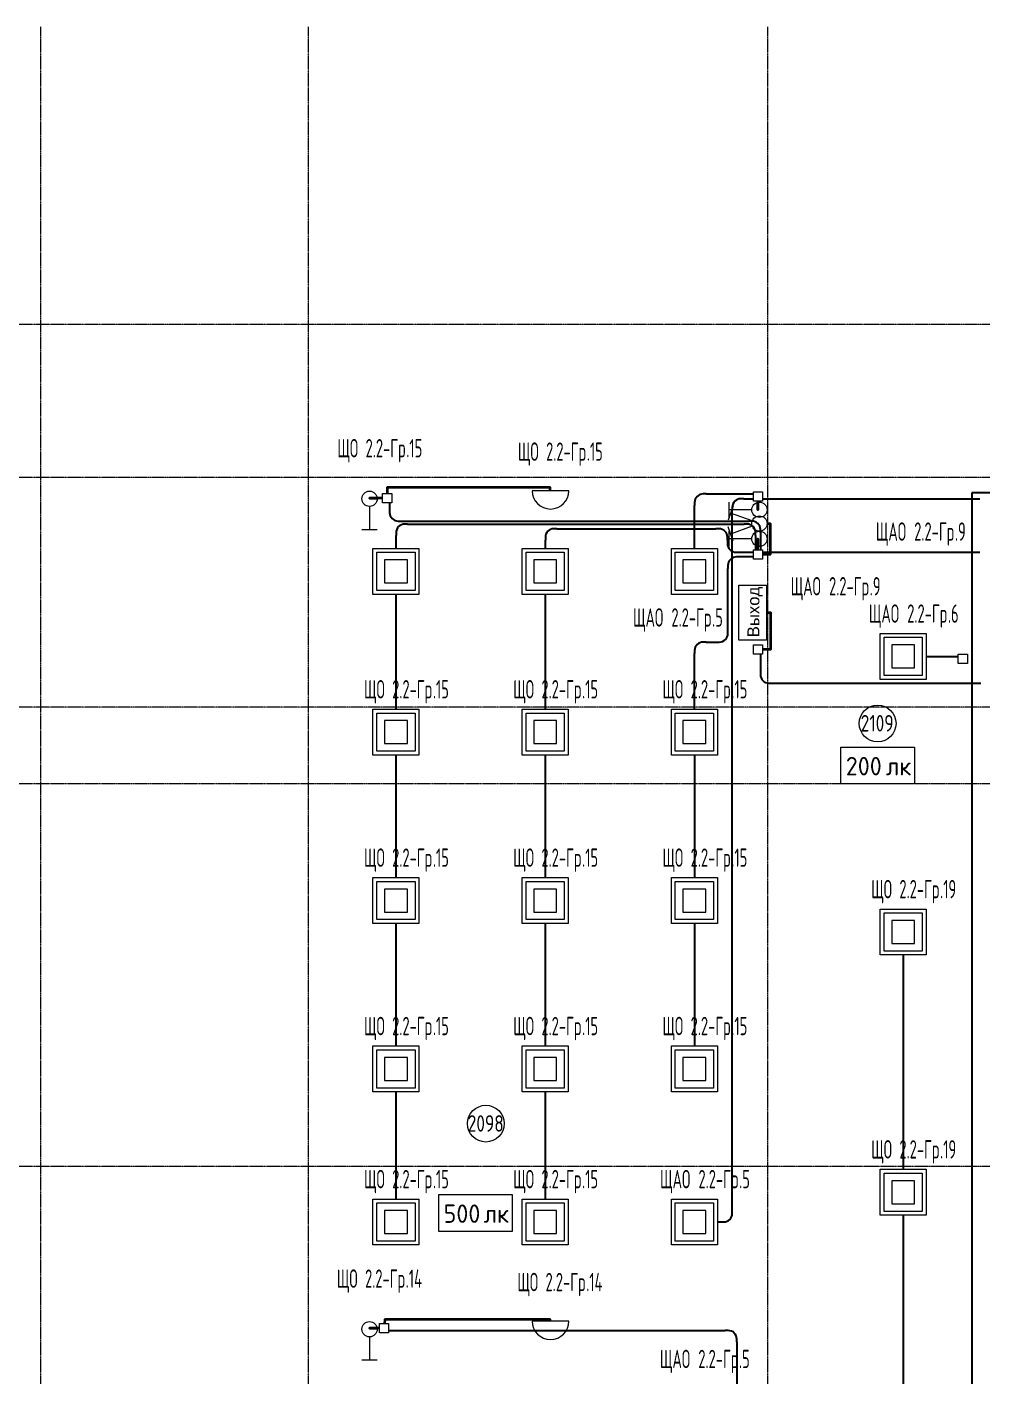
# Model space of a CAD drawing. Header units: millimetres. Extents: x -4730 to 98194, y -4296 to 93388.
# Drawn here: x 35324 to 47803, y 75762 to 93388 of the extents above; entities that cross this region are included whole.
import ezdxf

# ---------------------------------------------------------------- set-up
doc = ezdxf.new("R2010")
doc.units = ezdxf.units.MM
doc.linetypes.add('Линия сетки', pattern=[22.225, 12.7, -3.175, 3.175, -3.175])
for name, color, linetype, lineweight, true_color in [('Кабельные лотки', 5, 'Continuous', 25, 0x0000ff), ('Короба', 7, 'Continuous', 25, 0x008000), ('Соединительные детали коробов', 7, 'Continuous', 25, 0x008000), ('Типовые аннотации', 5, 'Continuous', 18, 0x0000ff)]:
    doc.layers.add(name, color=color, linetype=linetype, lineweight=lineweight, true_color=true_color)
for name, color, linetype, lineweight in [('Марки помещений', 7, 'Continuous', 9), ('Марки силовых электроприборов', 7, 'Continuous', 9), ('Оси', 7, 'Continuous', 9), ('Провода', 7, 'Continuous', 35)]:
    doc.layers.add(name, color=color, linetype=linetype, lineweight=lineweight)
doc.styles.add('Arial', font='arial.ttf', dxfattribs={"height": 156})
doc.styles.add('GOST Common', font='GOST_Common.ttf', dxfattribs={"width": 0.6, "height": 240})
doc.styles.add('GOST Common_2', font='GOST_Common.ttf', dxfattribs={"height": 240})
doc.styles.add('GOST Common_4', font='GOST_Common.ttf', dxfattribs={"width": 0.8, "height": 216})

# ---------------------------------------------------------------- blocks, each defined once
blk = doc.blocks.new('M_Короб_ отвод - Плоский торец - ПВХ - Стандартная-2386742-2-й этаж')
at = {"layer": 'Соединительные детали коробов'}
for p, q in [((0, 111.95), (0, 150.05)), ((-150.05, 0), (-111.95, 0))]:
    blk.add_line(p, q, dxfattribs=at)
blk.add_arc((-111.95, 111.95), 111.95, 270, 0, dxfattribs=at)
blk = doc.blocks.new('ADSK_Марка_Помещение_1_ГОСТ21-501-2011 - Номер-85995-2-й этаж')
at = {"layer": 'Марки помещений'}
blk.add_circle((0, 0), 2, dxfattribs=at)
blk = doc.blocks.new('Морка помещения_освещённость_ - Морка помещения_освещённость_-1484368-2-й этаж')
at = {"layer": 'Марки помещений', "color": 190, "true_color": 0x8000ff}
for p, q in [((-4, 0), (-4, 4)), ((-4, 4), (4, 4)), ((4, 4), (4, 0)), ((4, 0), (-4, 0))]:
    blk.add_line(p, q, dxfattribs=at)

msp = doc.modelspace()

# ---------------------------------------------------------------- linework, layer by layer
at = {"layer": 'Кабельные лотки'}
for p, q in [((47970, 87303.1437), (47670, 87303.1437)), ((47670, 87303.1437), (47670, 43998.1437))]:
    msp.add_line(p, q, dxfattribs=at)
at = {"layer": 'Короба'}
for p, q in [((44197.314, 87286.5073), (44815.3693, 87286.5073)), ((40062.692, 87172.5344), (40062.692, 87082.5844)), ((44047.264, 86572.5449), (44047.264, 87136.4573)), ((44539.764, 77925.0949), (44539.764, 87073.4573)), ((44689.814, 87223.5073), (44815.3693, 87223.5073)), ((44935.3693, 87223.5073), (47775.3693, 87223.5073)), ((40212.742, 86932.5344), (44756.8193, 86932.5344)), ((40147.264, 86572.5449), (40147.264, 86742.4949)), ((40297.314, 86892.5449), (44693.8193, 86892.5449)), ((42247.314, 86832.5449), (44327.214, 86832.5449)), ((44843.8693, 86742.4949), (44843.8693, 86555.0073)), ((44906.8693, 86782.4844), (44906.8693, 86555.0073)), ((42097.264, 86572.5449), (42097.264, 86682.4949)), ((44477.264, 86682.4949), (44477.264, 86676.5573)), ((44627.314, 86526.5073), (44815.3693, 86526.5073)), ((44815.3693, 86463.5073), (44632.314, 86463.5073)), ((44935.3693, 86526.5073), (47775.3693, 86526.5073)), ((44482.264, 85502.5949), (44482.264, 86313.4573)), ((40147.264, 84472.5449), (40147.264, 85977.5449)), ((42097.264, 84472.5449), (42097.264, 85977.5449)), ((44197.314, 85352.5449), (44332.214, 85352.5449)), ((44047.264, 84472.5449), (44047.264, 85202.4949)), ((44906.8693, 85195.0073), (44906.8693, 84965.0573)), ((47072.7025, 85163.9553), (47493.0324, 85163.9553)), ((45056.9193, 84815.0073), (47786.8693, 84815.0073)), ((40147.264, 82272.5449), (40147.264, 83877.5449)), ((42097.264, 82272.5449), (42097.264, 83877.5449)), ((44047.264, 83877.5449), (44047.264, 82272.5449)), ((40147.264, 80072.5449), (40147.264, 81677.5449)), ((42097.264, 80072.5449), (42097.264, 81677.5449)), ((44047.264, 81677.5449), (44047.264, 80072.5449)), ((46775.2025, 78461.4553), (46775.2025, 81266.4553)), ((40147.264, 78072.5449), (40147.264, 79477.5449)), ((42097.264, 78072.5449), (42097.264, 79477.5449)), ((44344.764, 77775.0449), (44389.714, 77775.0449)), ((46775.2025, 75161.4553), (46775.2025, 77866.4553)), ((40048.7742, 76357.14), (44448.7242, 76357.14)), ((44598.7742, 76207.09), (44598.7742, 69327.19))]:
    msp.add_line(p, q, dxfattribs=at)
at = {"layer": 'Оси', "linetype": 'Линия сетки'}
for p, q in [((35500, 93388.3703), (35500, -3096.3487)), ((39000, 93388.3703), (39000, -3096.3487)), ((45000, 93388.3703), (45000, -3096.3487)), ((98194.2682, 89500), (-3530.0173, 89500)), ((98194.2682, 87500), (-3530.0173, 87500)), ((98194.2682, 84500), (-3530.0173, 84500)), ((98194.2682, 83500), (-3530.0173, 83500)), ((98194.2682, 78500), (-3530.0173, 78500))]:
    msp.add_line(p, q, dxfattribs=at)
at = {"layer": 'Провода', "flags": 128}
for points in [[(42160.0886, 87330), (42158.4515, 87370), (40031.1871, 87370), (40031.1899, 87292.5344)], [(39971.192, 87232.5349), (39800, 87232.5365), (39899.6649, 87232.5365)], [(44875.3676, 87195.0073), (44875.3644, 87080), (44875.3644, 87178.1799)], [(44994.3567, 86900), (45035, 86900), (45035, 86495.0094), (44935.3693, 86495.0081)], [(44875.3679, 86555.0073), (44875.3644, 86700), (44875.3644, 86601.8201)], [(44986.7452, 85738.8543), (45040, 85740), (45040, 85255.0094), (44935.3693, 85255.008)], [(42159.387, 76480), (42158.4515, 76500), (39998.4515, 76500), (39993.9883, 76448.64)], [(39928.7742, 76388.6407), (39800, 76388.6421), (39898.9744, 76388.6421)]]:
    msp.add_lwpolyline(points, dxfattribs=at)
at = {"layer": 'Типовые аннотации', "color": 16, "true_color": 0x800000}
for p, q in [((39971.192, 87292.5344), (40091.192, 87292.5344)), ((39971.192, 87172.5344), (39971.192, 87292.5344)), ((40091.192, 87292.5344), (40091.192, 87172.5344)), ((40091.192, 87172.5344), (39971.192, 87172.5344))]:
    msp.add_line(p, q, dxfattribs=at)
at = {"layer": 'Типовые аннотации'}
for p, q in [((42405, 87330), (41925, 87330)), ((39800, 87124.3567), (39800, 86824.3567)), ((44552.6816, 87130.7773), (44484.2776, 86942.8388)), ((44800.3874, 86934.202), (44518.4796, 87036.8081)), ((39700, 86824.3567), (39900, 86824.3567)), ((44552.6816, 86669.2227), (44484.2776, 86857.1612)), ((44494.3567, 86800), (44494.3567, 86600)), ((44800.3874, 86865.798), (44518.4796, 86763.1919)), ((39845, 86575.0449), (40445, 86575.0449)), ((39845, 85975.0449), (39845, 86575.0449)), ((40445, 86575.0449), (40445, 85975.0449)), ((41795, 86575.0449), (42395, 86575.0449)), ((41795, 85975.0449), (41795, 86575.0449)), ((42395, 86575.0449), (42395, 85975.0449)), ((44794.3567, 86700), (44494.3567, 86700)), ((39895, 86525.0449), (40395, 86525.0449)), ((39895, 86025.0449), (39895, 86525.0449)), ((39995, 86425.0449), (39995, 86125.0449)), ((40295, 86425.0449), (39995, 86425.0449)), ((40295, 86125.0449), (40295, 86425.0449)), ((40395, 86525.0449), (40395, 86025.0449)), ((41845, 86525.0449), (42345, 86525.0449)), ((41845, 86025.0449), (41845, 86525.0449)), ((41945, 86425.0449), (41945, 86125.0449)), ((42245, 86425.0449), (41945, 86425.0449)), ((42245, 86125.0449), (42245, 86425.0449)), ((42345, 86525.0449), (42345, 86025.0449)), ((40395, 86025.0449), (39895, 86025.0449)), ((39995, 86125.0449), (40295, 86125.0449)), ((42345, 86025.0449), (41845, 86025.0449)), ((41945, 86125.0449), (42245, 86125.0449)), ((40445, 85975.0449), (39845, 85975.0449)), ((42395, 85975.0449), (41795, 85975.0449)), ((39845, 84475.0449), (40445, 84475.0449)), ((39845, 83875.0449), (39845, 84475.0449)), ((40445, 84475.0449), (40445, 83875.0449)), ((41795, 84475.0449), (42395, 84475.0449)), ((41795, 83875.0449), (41795, 84475.0449)), ((42395, 84475.0449), (42395, 83875.0449)), ((43745, 84475.0449), (44345, 84475.0449)), ((43745, 83875.0449), (43745, 84475.0449)), ((44345, 84475.0449), (44345, 83875.0449)), ((39895, 84425.0449), (40395, 84425.0449)), ((39895, 83925.0449), (39895, 84425.0449)), ((39995, 84325.0449), (39995, 84025.0449)), ((40295, 84325.0449), (39995, 84325.0449)), ((40295, 84025.0449), (40295, 84325.0449)), ((40395, 84425.0449), (40395, 83925.0449)), ((41845, 84425.0449), (42345, 84425.0449)), ((41845, 83925.0449), (41845, 84425.0449)), ((41945, 84325.0449), (41945, 84025.0449)), ((42245, 84325.0449), (41945, 84325.0449)), ((42245, 84025.0449), (42245, 84325.0449)), ((42345, 84425.0449), (42345, 83925.0449)), ((43795, 84425.0449), (44295, 84425.0449)), ((43795, 83925.0449), (43795, 84425.0449)), ((43895, 84325.0449), (43895, 84025.0449)), ((44195, 84325.0449), (43895, 84325.0449)), ((44195, 84025.0449), (44195, 84325.0449)), ((44295, 84425.0449), (44295, 83925.0449)), ((40395, 83925.0449), (39895, 83925.0449)), ((39995, 84025.0449), (40295, 84025.0449)), ((42345, 83925.0449), (41845, 83925.0449)), ((41945, 84025.0449), (42245, 84025.0449)), ((44295, 83925.0449), (43795, 83925.0449)), ((43895, 84025.0449), (44195, 84025.0449)), ((40445, 83875.0449), (39845, 83875.0449)), ((42395, 83875.0449), (41795, 83875.0449)), ((44345, 83875.0449), (43745, 83875.0449)), ((39845, 82275.0449), (40445, 82275.0449)), ((39845, 81675.0449), (39845, 82275.0449)), ((39895, 82225.0449), (40395, 82225.0449)), ((39895, 81725.0449), (39895, 82225.0449)), ((40395, 82225.0449), (40395, 81725.0449)), ((40445, 82275.0449), (40445, 81675.0449)), ((41795, 82275.0449), (42395, 82275.0449)), ((41795, 81675.0449), (41795, 82275.0449)), ((41845, 82225.0449), (42345, 82225.0449)), ((41845, 81725.0449), (41845, 82225.0449)), ((42345, 82225.0449), (42345, 81725.0449)), ((42395, 82275.0449), (42395, 81675.0449)), ((43745, 82275.0449), (44345, 82275.0449)), ((43745, 81675.0449), (43745, 82275.0449)), ((43795, 82225.0449), (44295, 82225.0449)), ((43795, 81725.0449), (43795, 82225.0449)), ((44295, 82225.0449), (44295, 81725.0449)), ((44345, 82275.0449), (44345, 81675.0449)), ((39995, 82125.0449), (39995, 81825.0449)), ((40295, 82125.0449), (39995, 82125.0449)), ((40295, 81825.0449), (40295, 82125.0449)), ((41945, 82125.0449), (41945, 81825.0449)), ((42245, 82125.0449), (41945, 82125.0449)), ((42245, 81825.0449), (42245, 82125.0449)), ((43895, 82125.0449), (43895, 81825.0449)), ((44195, 82125.0449), (43895, 82125.0449)), ((44195, 81825.0449), (44195, 82125.0449)), ((39995, 81825.0449), (40295, 81825.0449)), ((41945, 81825.0449), (42245, 81825.0449)), ((43895, 81825.0449), (44195, 81825.0449)), ((46472.9385, 81863.9553), (47072.9385, 81863.9553)), ((46472.9385, 81263.9553), (46472.9385, 81863.9553)), ((46522.9385, 81813.9553), (47022.9385, 81813.9553)), ((46522.9385, 81313.9553), (46522.9385, 81813.9553)), ((47022.9385, 81813.9553), (47022.9385, 81313.9553)), ((47072.9385, 81863.9553), (47072.9385, 81263.9553)), ((40445, 81675.0449), (39845, 81675.0449)), ((40395, 81725.0449), (39895, 81725.0449)), ((42395, 81675.0449), (41795, 81675.0449)), ((42345, 81725.0449), (41845, 81725.0449)), ((44345, 81675.0449), (43745, 81675.0449)), ((44295, 81725.0449), (43795, 81725.0449)), ((46622.9385, 81713.9553), (46622.9385, 81413.9553)), ((46922.9385, 81713.9553), (46622.9385, 81713.9553)), ((46922.9385, 81413.9553), (46922.9385, 81713.9553)), ((47072.9385, 81263.9553), (46472.9385, 81263.9553)), ((47022.9385, 81313.9553), (46522.9385, 81313.9553)), ((46622.9385, 81413.9553), (46922.9385, 81413.9553)), ((39845, 80075.0449), (40445, 80075.0449)), ((39845, 79475.0449), (39845, 80075.0449)), ((39895, 80025.0449), (40395, 80025.0449)), ((39895, 79525.0449), (39895, 80025.0449)), ((40395, 80025.0449), (40395, 79525.0449)), ((40445, 80075.0449), (40445, 79475.0449)), ((41795, 80075.0449), (42395, 80075.0449)), ((41795, 79475.0449), (41795, 80075.0449)), ((41845, 80025.0449), (42345, 80025.0449)), ((41845, 79525.0449), (41845, 80025.0449)), ((42345, 80025.0449), (42345, 79525.0449)), ((42395, 80075.0449), (42395, 79475.0449)), ((43745, 80075.0449), (44345, 80075.0449)), ((43745, 79475.0449), (43745, 80075.0449)), ((43795, 80025.0449), (44295, 80025.0449)), ((43795, 79525.0449), (43795, 80025.0449)), ((44295, 80025.0449), (44295, 79525.0449)), ((44345, 80075.0449), (44345, 79475.0449)), ((39995, 79925.0449), (39995, 79625.0449)), ((40295, 79925.0449), (39995, 79925.0449)), ((40295, 79625.0449), (40295, 79925.0449)), ((41945, 79925.0449), (41945, 79625.0449)), ((42245, 79925.0449), (41945, 79925.0449)), ((42245, 79625.0449), (42245, 79925.0449)), ((43895, 79925.0449), (43895, 79625.0449)), ((44195, 79925.0449), (43895, 79925.0449)), ((44195, 79625.0449), (44195, 79925.0449)), ((40395, 79525.0449), (39895, 79525.0449)), ((39995, 79625.0449), (40295, 79625.0449)), ((42345, 79525.0449), (41845, 79525.0449)), ((41945, 79625.0449), (42245, 79625.0449)), ((44295, 79525.0449), (43795, 79525.0449)), ((43895, 79625.0449), (44195, 79625.0449)), ((40445, 79475.0449), (39845, 79475.0449)), ((42395, 79475.0449), (41795, 79475.0449)), ((44345, 79475.0449), (43745, 79475.0449)), ((46472.9385, 78463.9553), (47072.9385, 78463.9553)), ((46472.9385, 77863.9553), (46472.9385, 78463.9553)), ((47072.9385, 78463.9553), (47072.9385, 77863.9553)), ((46522.9385, 78413.9553), (47022.9385, 78413.9553)), ((46522.9385, 77913.9553), (46522.9385, 78413.9553)), ((46622.9385, 78313.9553), (46622.9385, 78013.9553)), ((46922.9385, 78313.9553), (46622.9385, 78313.9553)), ((46922.9385, 78013.9553), (46922.9385, 78313.9553)), ((47022.9385, 78413.9553), (47022.9385, 77913.9553)), ((39845, 78075.0449), (40445, 78075.0449)), ((39845, 77475.0449), (39845, 78075.0449)), ((39895, 78025.0449), (40395, 78025.0449)), ((39895, 77525.0449), (39895, 78025.0449)), ((39995, 77925.0449), (39995, 77625.0449)), ((40295, 77925.0449), (39995, 77925.0449)), ((40295, 77625.0449), (40295, 77925.0449)), ((40395, 78025.0449), (40395, 77525.0449)), ((40445, 78075.0449), (40445, 77475.0449)), ((41795, 78075.0449), (42395, 78075.0449)), ((41795, 77475.0449), (41795, 78075.0449)), ((41845, 78025.0449), (42345, 78025.0449)), ((41845, 77525.0449), (41845, 78025.0449)), ((41945, 77925.0449), (41945, 77625.0449)), ((42245, 77925.0449), (41945, 77925.0449)), ((42245, 77625.0449), (42245, 77925.0449)), ((42345, 78025.0449), (42345, 77525.0449)), ((42395, 78075.0449), (42395, 77475.0449)), ((47022.9385, 77913.9553), (46522.9385, 77913.9553)), ((46622.9385, 78013.9553), (46922.9385, 78013.9553)), ((47072.9385, 77863.9553), (46472.9385, 77863.9553)), ((39995, 77625.0449), (40295, 77625.0449)), ((41945, 77625.0449), (42245, 77625.0449)), ((40445, 77475.0449), (39845, 77475.0449)), ((40395, 77525.0449), (39895, 77525.0449)), ((42395, 77475.0449), (41795, 77475.0449)), ((42345, 77525.0449), (41845, 77525.0449)), ((42405, 76480), (41925, 76480)), ((39800, 76274.3567), (39800, 75974.3567)), ((39700, 75974.3567), (39900, 75974.3567))]:
    msp.add_line(p, q, dxfattribs=at)
at = {"layer": 'Типовые аннотации', "color": 1, "true_color": 0xff0000}
for p, q in [((44815.3693, 87315.0073), (44935.3693, 87315.0073)), ((44815.3693, 87195.0073), (44815.3693, 87315.0073)), ((44935.3693, 87315.0073), (44935.3693, 87195.0073)), ((44494.3567, 87180), (44494.3567, 86980)), ((44794.3567, 87080), (44494.3567, 87080)), ((44935.3693, 87195.0073), (44815.3693, 87195.0073)), ((43745, 86575.0449), (44345, 86575.0449)), ((43745, 85975.0449), (43745, 86575.0449)), ((44345, 86575.0449), (44345, 85975.0449)), ((43795, 86525.0449), (44295, 86525.0449)), ((43795, 86025.0449), (43795, 86525.0449)), ((43895, 86425.0449), (43895, 86125.0449)), ((44195, 86425.0449), (43895, 86425.0449)), ((44195, 86125.0449), (44195, 86425.0449)), ((44295, 86525.0449), (44295, 86025.0449)), ((44295, 86025.0449), (43795, 86025.0449)), ((43895, 86125.0449), (44195, 86125.0449)), ((44345, 85975.0449), (43745, 85975.0449)), ((44815.3693, 85315.0073), (44935.3693, 85315.0073)), ((44815.3693, 85195.0073), (44815.3693, 85315.0073)), ((44935.3693, 85315.0073), (44935.3693, 85195.0073)), ((46472.9385, 85463.9553), (47072.9385, 85463.9553)), ((46472.9385, 84863.9553), (46472.9385, 85463.9553)), ((46522.9385, 85413.9553), (47022.9385, 85413.9553)), ((46522.9385, 84913.9553), (46522.9385, 85413.9553)), ((46622.9385, 85313.9553), (46622.9385, 85013.9553)), ((46922.9385, 85313.9553), (46622.9385, 85313.9553)), ((46922.9385, 85013.9553), (46922.9385, 85313.9553)), ((47022.9385, 85413.9553), (47022.9385, 84913.9553)), ((47072.9385, 85463.9553), (47072.9385, 84863.9553)), ((44935.3693, 85195.0073), (44815.3693, 85195.0073)), ((47493.0324, 85192.4553), (47613.0324, 85192.4553)), ((47493.0324, 85072.4553), (47493.0324, 85192.4553)), ((47613.0324, 85192.4553), (47613.0324, 85072.4553)), ((46622.9385, 85013.9553), (46922.9385, 85013.9553)), ((47613.0324, 85072.4553), (47493.0324, 85072.4553)), ((47072.9385, 84863.9553), (46472.9385, 84863.9553)), ((47022.9385, 84913.9553), (46522.9385, 84913.9553)), ((43745, 78075.0449), (44345, 78075.0449)), ((43745, 77475.0449), (43745, 78075.0449)), ((43795, 78025.0449), (44295, 78025.0449)), ((43795, 77525.0449), (43795, 78025.0449)), ((43895, 77925.0449), (43895, 77625.0449)), ((44195, 77925.0449), (43895, 77925.0449)), ((44195, 77625.0449), (44195, 77925.0449)), ((44295, 78025.0449), (44295, 77525.0449)), ((44345, 78075.0449), (44345, 77475.0449)), ((43895, 77625.0449), (44195, 77625.0449)), ((44345, 77475.0449), (43745, 77475.0449)), ((44295, 77525.0449), (43795, 77525.0449))]:
    msp.add_line(p, q, dxfattribs=at)
at = {"layer": 'Типовые аннотации', "color": 7}
for p, q in [((44815.3693, 86555.0073), (44935.3693, 86555.0073)), ((44815.3693, 86435.0073), (44815.3693, 86555.0073)), ((44935.3693, 86555.0073), (44935.3693, 86435.0073)), ((44935.3693, 86435.0073), (44815.3693, 86435.0073)), ((39928.7742, 76448.64), (40048.7742, 76448.64)), ((39928.7742, 76328.64), (39928.7742, 76448.64)), ((40048.7742, 76328.64), (39928.7742, 76328.64)), ((40048.7742, 76448.64), (40048.7742, 76328.64))]:
    msp.add_line(p, q, dxfattribs=at)
at = {"layer": 'Типовые аннотации', "color": 96, "true_color": 0x008000}
for p, q in [((44626.7452, 86094.9821), (44986.7452, 86094.9821)), ((44626.7452, 85374.9821), (44626.7452, 86094.9821)), ((44986.7452, 86094.9821), (44986.7452, 85374.9821)), ((44986.7452, 85374.9821), (44626.7452, 85374.9821))]:
    msp.add_line(p, q, dxfattribs=at)
at = {"layer": 'Типовые аннотации'}
for centre in [(39800, 87224.3567), (44894.3567, 86900), (44894.3567, 86700), (39800, 76374.3567)]:
    msp.add_circle(centre, 100, dxfattribs=at)
at = {"layer": 'Типовые аннотации', "color": 1, "true_color": 0xff0000}
msp.add_circle((44894.3567, 87080), 100, dxfattribs=at)
at = {"layer": 'Типовые аннотации'}
for centre in [(42165, 87330), (42165, 76480)]:
    msp.add_arc(centre, 240, 180, 0, dxfattribs=at)

# ---------------------------------------------------------------- block references
at = {"layer": 'Марки помещений', "xscale": 120, "yscale": 120, "zscale": 120}
for p in [(46439.5413, 84288.3211), (41319.7518, 79059.7387)]:
    msp.add_blockref('ADSK_Марка_Помещение_1_ГОСТ21-501-2011 - Номер-85995-2-й этаж', p, dxfattribs=at)
at = {"layer": 'Марки помещений', "color": 190, "true_color": 0x8000ff, "xscale": 120, "yscale": 120, "zscale": 120}
for p in [(46439.5413, 83498.9229), (41183.5142, 77652.0995)]:
    msp.add_blockref('Морка помещения_освещённость_ - Морка помещения_освещённость_-1484368-2-й этаж', p, dxfattribs=at)
at = {"layer": 'Соединительные детали коробов'}
for p, rotation in [((44047.264, 87286.5073), 180), ((40062.692, 86932.5344), 270), ((44539.764, 87223.5073), 180), ((44906.8693, 86932.5344), 90), ((40147.264, 86892.5449), 180), ((42097.264, 86832.5449), 180), ((44477.264, 86832.5449), 90), ((44843.8693, 86892.5449), 90), ((44477.264, 86526.5073), 270), ((44482.264, 86463.5073), 180), ((44047.264, 85352.5449), 180), ((44906.8693, 84815.0073), 270), ((44598.7742, 76357.14), 90)]:
    msp.add_blockref('M_Короб_ отвод - Плоский торец - ПВХ - Стандартная-2386742-2-й этаж', p, dxfattribs=dict(at, rotation=rotation))
for p in [(44482.264, 85352.5449), (44539.764, 77775.0449)]:
    msp.add_blockref('M_Короб_ отвод - Плоский торец - ПВХ - Стандартная-2386742-2-й этаж', p, dxfattribs=at)

# ---------------------------------------------------------------- texts
at = {"layer": 'Марки помещений', "char_height": 216, "attachment_point": 1, "style": 'GOST Common_4'}
for s, insert, width in [('2109', (46218.4253, 84399.1083), 546.4302), ('2098', (41082.7959, 79170.5259), 584.9112)]:
    msp.add_mtext(s, dxfattribs=dict(at, insert=insert, width=width))
at = {"layer": 'Марки помещений', "color": 190, "true_color": 0x8000ff, "char_height": 240, "attachment_point": 1, "style": 'GOST Common_2'}
for s, insert, width in [('200', (46023.4574, 83850.6349), 634.9365), ('лк', (46547.3324, 83850.6349), 413.67075), ('500', (40767.4303, 78003.8114), 634.9365), ('лк', (41291.3053, 78003.8114), 413.67075)]:
    msp.add_mtext(s, dxfattribs=dict(at, insert=insert, width=width))
at = {"layer": 'Марки силовых электроприборов', "char_height": 240, "attachment_point": 1, "style": 'GOST Common'}
for s, insert, width in [('ЩО', (39380.1414, 88004.6824), 340.55685), (' 2.2-', (39661.1289, 88004.6824), 496.4049), ('Гр', (40070.7039, 88004.6824), 253.9746), ('.15', (40280.2539, 88004.6824), 265.5189), ('ЩО', (41738.5928, 87960.1824), 340.55685), (' 2.2-', (42019.5803, 87960.1824), 496.4049), ('Гр', (42429.1553, 87960.1824), 253.9746), ('.15', (42638.7053, 87960.1824), 265.5189), ('ЩАО', (46415.5452, 86915.7377), 502.17705), (' 2.2-', (46829.8827, 86915.7377), 496.4049), ('Гр', (47239.4577, 86915.7377), 253.9746), ('.9', (47449.0077, 86915.7377), 178.93665), ('ЩАО', (45302.7552, 86201.4029), 502.17705), (' 2.2-', (45717.0927, 86201.4029), 496.4049), ('Гр', (46126.6677, 86201.4029), 253.9746), ('.9', (46336.2177, 86201.4029), 178.93665), ('ЩАО', (46324.3838, 85844.1377), 502.17705), (' 2.2-', (46738.7213, 85844.1377), 496.4049), ('Гр', (47148.2963, 85844.1377), 253.9746), ('.6', (47357.8463, 85844.1377), 178.93665), ('ЩАО', (43242.8453, 85793.3686), 502.17705), (' 2.2-', (43657.1828, 85793.3686), 496.4049), ('Гр', (44066.7578, 85793.3686), 253.9746), ('.5', (44276.3078, 85793.3686), 178.93665), ('ЩО', (39727.4053, 84855.2273), 340.55685), (' 2.2-', (40008.3928, 84855.2273), 496.4049), ('Гр', (40417.9678, 84855.2273), 253.9746), ('.15', (40627.5178, 84855.2273), 265.5189), ('ЩО', (41677.4053, 84855.2273), 340.55685), (' 2.2-', (41958.3928, 84855.2273), 496.4049), ('Гр', (42367.9678, 84855.2273), 253.9746), ('.15', (42577.5178, 84855.2273), 265.5189), ('ЩО', (43627.4053, 84855.2273), 340.55685), (' 2.2-', (43908.3928, 84855.2273), 496.4049), ('Гр', (44317.9678, 84855.2273), 253.9746), ('.15', (44527.5178, 84855.2273), 265.5189), ('ЩО', (39727.4053, 82655.2273), 340.55685), (' 2.2-', (40008.3928, 82655.2273), 496.4049), ('Гр', (40417.9678, 82655.2273), 253.9746), ('.15', (40627.5178, 82655.2273), 265.5189), ('ЩО', (41677.4053, 82655.2273), 340.55685), (' 2.2-', (41958.3928, 82655.2273), 496.4049), ('Гр', (42367.9678, 82655.2273), 253.9746), ('.15', (42577.5178, 82655.2273), 265.5189), ('ЩО', (43627.4053, 82655.2273), 340.55685), (' 2.2-', (43908.3928, 82655.2273), 496.4049), ('Гр', (44317.9678, 82655.2273), 253.9746), ('.15', (44527.5178, 82655.2273), 265.5189), ('ЩО', (46355.3438, 82244.1377), 340.55685), (' 2.2-', (46636.3313, 82244.1377), 496.4049), ('Гр', (47045.9063, 82244.1377), 253.9746), ('.19', (47255.4563, 82244.1377), 265.5189), ('ЩО', (39727.4053, 80455.2273), 340.55685), (' 2.2-', (40008.3928, 80455.2273), 496.4049), ('Гр', (40417.9678, 80455.2273), 253.9746), ('.15', (40627.5178, 80455.2273), 265.5189), ('ЩО', (41677.4053, 80455.2273), 340.55685), (' 2.2-', (41958.3928, 80455.2273), 496.4049), ('Гр', (42367.9678, 80455.2273), 253.9746), ('.15', (42577.5178, 80455.2273), 265.5189), ('ЩО', (43627.4053, 80455.2273), 340.55685), (' 2.2-', (43908.3928, 80455.2273), 496.4049), ('Гр', (44317.9678, 80455.2273), 253.9746), ('.15', (44527.5178, 80455.2273), 265.5189), ('ЩО', (46355.3438, 78844.1377), 340.55685), (' 2.2-', (46636.3313, 78844.1377), 496.4049), ('Гр', (47045.9063, 78844.1377), 253.9746), ('.19', (47255.4563, 78844.1377), 265.5189), ('ЩО', (39727.4053, 78455.2273), 340.55685), (' 2.2-', (40008.3928, 78455.2273), 496.4049), ('Гр', (40417.9678, 78455.2273), 253.9746), ('.15', (40627.5178, 78455.2273), 265.5189), ('ЩО', (41677.4053, 78455.2273), 340.55685), (' 2.2-', (41958.3928, 78455.2273), 496.4049), ('Гр', (42367.9678, 78455.2273), 253.9746), ('.15', (42577.5178, 78455.2273), 265.5189), ('ЩАО', (43596.4453, 78455.2273), 502.17705), (' 2.2-', (44010.7828, 78455.2273), 496.4049), ('Гр', (44420.3578, 78455.2273), 253.9746), ('.5', (44629.9078, 78455.2273), 178.93665), ('ЩО', (39372.9414, 77154.6824), 340.55685), (' 2.2-', (39653.9289, 77154.6824), 496.4049), ('Гр', (40063.5039, 77154.6824), 253.9746), ('.14', (40273.0539, 77154.6824), 282.83535), ('ЩО', (41731.3928, 77110.1824), 340.55685), (' 2.2-', (42012.3803, 77110.1824), 496.4049), ('Гр', (42421.9553, 77110.1824), 253.9746), ('.14', (42631.5053, 77110.1824), 282.83535), ('ЩАО', (43594.1814, 76105.2273), 502.17705), (' 2.2-', (44008.5189, 76105.2273), 496.4049), ('Гр', (44418.0939, 76105.2273), 253.9746), ('.5', (44627.6439, 76105.2273), 178.93665)]:
    msp.add_mtext(s, dxfattribs=dict(at, insert=insert, width=width))
at = {"layer": 'Типовые аннотации', "color": 96, "lineweight": 9, "true_color": 0x008000, "insert": (44737.5806, 85415.125), "char_height": 156, "width": 769.62, "attachment_point": 1, "rotation": 90, "style": 'Arial'}
msp.add_mtext('Выход', dxfattribs=at)

doc.saveas('drawing.dxf')
